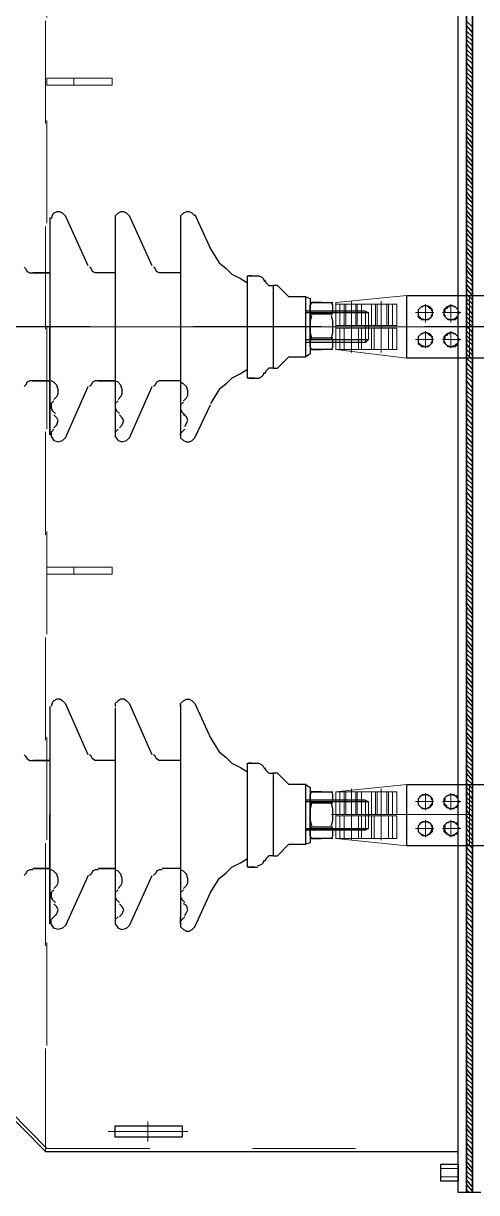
# Model space of a CAD drawing. Header units: metres. Extents: x 531759 to 532310, y 2674774 to 2675087.
# Drawn here: x 532123.148 to 532123.588, y 2674974.931 to 2674976.069 of the extents above; entities that cross this region are included whole.
import ezdxf

# ---------------------------------------------------------------- set-up
doc = ezdxf.new("R2010")
doc.units = ezdxf.units.M
doc.header["$MEASUREMENT"] = 0
doc.linetypes.add('CENTER', pattern=[2, 1.25, -0.25, 0.25, -0.25])
doc.linetypes.add('PDF_IMPORT', pattern=[1, 0.8, -0.2])
doc.layers.add('IDT', color=7, linetype='Continuous')

# ---------------------------------------------------------------- blocks, each defined once
blk = doc.blocks.new('IDT')
at = {"layer": 'IDT', "color": 0, "lineweight": 25}
for p, q in [((14.5149, 12.8277), (14.5232, 12.8277)), ((14.5232, 12.8277), (14.5288, 12.8277)), ((14.5232, 11.1416), (14.5232, 12.8277)), ((14.5232, 12.8277), (14.5232, 11.1416)), ((14.5232, 12.8263), (14.5288, 12.8194)), ((14.5232, 12.8222), (14.5288, 12.8153)), ((14.526, 12.8277), (14.5288, 12.8249)), ((14.5288, 12.8277), (14.5371, 12.8277)), ((14.5288, 11.1416), (14.5288, 12.8277)), ((14.5288, 12.8277), (14.5288, 11.1416)), ((14.5371, 12.8277), (14.5371, 11.1416)), ((14.5232, 12.8166), (14.5288, 12.8111)), ((14.5232, 12.8125), (14.5288, 12.807)), ((14.5371, 12.8166), (14.5537, 12.8166)), ((14.5371, 12.8), (14.5371, 12.8166)), ((14.5537, 12.8166), (14.5537, 12.8)), ((14.5232, 12.8083), (14.5288, 12.8014)), ((14.5232, 12.8042), (14.5288, 12.7973)), ((14.5232, 12.7987), (14.5288, 12.7931)), ((14.5537, 12.8), (14.5371, 12.8)), ((14.5232, 12.7945), (14.5288, 12.789)), ((14.5232, 12.7904), (14.5288, 12.7834)), ((14.9382, 12.7876), (14.5371, 12.7876)), ((15.1138, 12.6105), (14.9382, 12.7876)), ((14.5232, 12.7862), (14.5288, 12.7793)), ((14.5232, 12.7807), (14.5288, 12.7751)), ((14.5232, 12.7765), (14.5288, 12.771)), ((14.5232, 12.7724), (14.5288, 12.7655)), ((14.5232, 12.7682), (14.5288, 12.7613)), ((14.8054, 12.7738), (14.8704, 12.7738)), ((14.8054, 12.7627), (14.8054, 12.7738)), ((14.8704, 12.7738), (14.8704, 12.7627)), ((14.5232, 12.7627), (14.5288, 12.7572)), ((14.5232, 12.7585), (14.5288, 12.753)), ((14.5232, 12.7544), (14.5288, 12.7475)), ((14.8704, 12.7627), (14.8054, 12.7627)), ((14.5232, 12.7502), (14.5288, 12.7433)), ((14.5232, 12.7447), (14.5288, 12.7392)), ((14.5232, 12.7406), (14.5288, 12.735)), ((14.5232, 12.7364), (14.5288, 12.7295)), ((14.5232, 12.7323), (14.5288, 12.7253)), ((14.5232, 12.7267), (14.5288, 12.7212)), ((14.5232, 12.7226), (14.5288, 12.717)), ((14.5232, 12.7184), (14.5288, 12.7115)), ((14.5232, 12.7143), (14.5288, 12.7074)), ((14.5232, 12.7087), (14.5288, 12.7032)), ((14.5232, 12.7046), (14.5288, 12.6991)), ((14.5232, 12.7004), (14.5288, 12.6949)), ((14.5232, 12.6963), (14.5288, 12.6894)), ((14.5232, 12.6908), (14.5288, 12.6852)), ((14.5232, 12.6866), (14.5288, 12.6811)), ((14.5232, 12.6825), (14.5288, 12.6769)), ((14.5232, 12.6783), (14.5288, 12.6714)), ((14.5232, 12.6728), (14.5288, 12.6673)), ((14.5232, 12.6686), (14.5288, 12.6631)), ((14.5232, 12.6645), (14.5288, 12.659)), ((14.5232, 12.6603), (14.5288, 12.6534)), ((14.5232, 12.6548), (14.5288, 12.6493)), ((14.5232, 12.6507), (14.5288, 12.6451)), ((14.5232, 12.6465), (14.5288, 12.641)), ((14.5232, 12.6424), (14.5288, 12.6354)), ((14.5232, 12.6368), (14.5288, 12.6313)), ((14.5232, 12.6327), (14.5288, 12.6271)), ((14.5232, 12.6285), (14.5288, 12.623)), ((14.5232, 12.6244), (14.5288, 12.6175)), ((14.5232, 12.6188), (14.5288, 12.6133)), ((14.5232, 12.6147), (14.5288, 12.6092)), ((14.5232, 12.6105), (14.5288, 12.605)), ((14.5232, 12.6064), (14.5288, 12.5995)), ((14.5232, 12.6009), (14.5288, 12.5953)), ((14.5232, 12.5967), (14.5288, 12.5912)), ((14.5232, 12.5926), (14.5288, 12.587)), ((14.5232, 12.5884), (14.5288, 12.5815)), ((14.5232, 12.5829), (14.5288, 12.5773)), ((14.5232, 12.5787), (14.5288, 12.5732)), ((14.5232, 12.5746), (14.5288, 12.5691)), ((14.7957, 12.5718), (14.7929, 12.5691)), ((14.7985, 12.5732), (14.7957, 12.5718)), ((14.8012, 12.5732), (14.7985, 12.5732)), ((14.804, 12.5718), (14.8012, 12.5732)), ((14.8068, 12.5691), (14.804, 12.5718)), ((14.8635, 12.5718), (14.8593, 12.5704)), ((14.8676, 12.5704), (14.8635, 12.5718)), ((14.9216, 12.5704), (14.9257, 12.5718)), ((14.9257, 12.5718), (14.9299, 12.5704)), ((14.5232, 12.5704), (14.5288, 12.5635)), ((14.5232, 12.5649), (14.5288, 12.5594)), ((14.5232, 12.5608), (14.5288, 12.5552)), ((14.7929, 12.5691), (14.7777, 12.5359)), ((14.8026, 12.5594), (14.8068, 12.5635)), ((14.8068, 12.5663), (14.8068, 12.5691)), ((14.8068, 12.4598), (14.8068, 12.5663)), ((14.8068, 12.5663), (14.8068, 12.5594)), ((14.8068, 12.5635), (14.8068, 12.5649)), ((14.8566, 12.5677), (14.8344, 12.5193)), ((14.8593, 12.5704), (14.8566, 12.5677)), ((14.8704, 12.5663), (14.8676, 12.5704)), ((14.8676, 12.5594), (14.8704, 12.5621)), ((14.8704, 12.5621), (14.8704, 12.5663)), ((14.8704, 12.4598), (14.8704, 12.5649)), ((14.8967, 12.5193), (14.9188, 12.5677)), ((14.9188, 12.5677), (14.9216, 12.5704)), ((14.9299, 12.5704), (14.9326, 12.5663)), ((14.9326, 12.5621), (14.9299, 12.5594)), ((14.9326, 12.5663), (14.9326, 12.5621)), ((14.934, 12.4598), (14.934, 12.5663)), ((14.934, 12.5663), (14.934, 12.4598)), ((14.5232, 12.5566), (14.5288, 12.5511)), ((14.5232, 12.5525), (14.5288, 12.5455)), ((14.8012, 12.5552), (14.7999, 12.5525)), ((14.7999, 12.5525), (14.8012, 12.5483)), ((14.8026, 12.558), (14.8012, 12.5552)), ((14.8012, 12.5483), (14.804, 12.5469)), ((14.8635, 12.5566), (14.8621, 12.5525)), ((14.8621, 12.5525), (14.8635, 12.5497)), ((14.8662, 12.5594), (14.8635, 12.5566)), ((14.8635, 12.5497), (14.8662, 12.5469)), ((14.8662, 12.558), (14.8662, 12.558)), ((14.9271, 12.5566), (14.9257, 12.5525)), ((14.9257, 12.5525), (14.9271, 12.5497)), ((14.9299, 12.5594), (14.9271, 12.5566)), ((14.9271, 12.5497), (14.9299, 12.5469)), ((14.5232, 12.5469), (14.5288, 12.5414)), ((14.5232, 12.5428), (14.5288, 12.5372)), ((14.5232, 12.5386), (14.5288, 12.5331)), ((14.8054, 12.5428), (14.8026, 12.5455)), ((14.8068, 12.54), (14.8054, 12.5428)), ((14.8068, 12.5359), (14.8068, 12.54)), ((14.869, 12.5428), (14.8662, 12.5455)), ((14.8704, 12.54), (14.869, 12.5428)), ((14.8704, 12.5359), (14.8704, 12.54)), ((14.9285, 12.5455), (14.9313, 12.5428)), ((14.9313, 12.5428), (14.9285, 12.5455)), ((14.9313, 12.5428), (14.9326, 12.54)), ((14.9326, 12.54), (14.9313, 12.5428)), ((14.9326, 12.54), (14.9326, 12.5359)), ((14.9326, 12.5359), (14.9326, 12.54)), ((14.5232, 12.5345), (14.5288, 12.5276)), ((14.5232, 12.5289), (14.5288, 12.5234)), ((14.7777, 12.5359), (14.7694, 12.522)), ((14.8012, 12.5289), (14.7999, 12.5262)), ((14.7999, 12.5262), (14.7999, 12.522)), ((14.804, 12.5317), (14.8012, 12.5289)), ((14.804, 12.5331), (14.8068, 12.5359)), ((14.8649, 12.5289), (14.8635, 12.5262)), ((14.8635, 12.5262), (14.8635, 12.522)), ((14.8676, 12.5317), (14.8649, 12.5289)), ((14.8676, 12.5331), (14.8704, 12.5359)), ((14.9271, 12.5289), (14.9257, 12.5262)), ((14.9257, 12.5262), (14.9257, 12.522)), ((14.9299, 12.5317), (14.9271, 12.5289)), ((14.9326, 12.5359), (14.9299, 12.5331)), ((14.9299, 12.5331), (14.9326, 12.5359)), ((14.5232, 12.5248), (14.5288, 12.5193)), ((14.5232, 12.5206), (14.5288, 12.5151)), ((14.5232, 12.5165), (14.5288, 12.5096)), ((14.7625, 12.5165), (14.757, 12.511)), ((14.7694, 12.522), (14.7625, 12.5165)), ((14.7999, 12.522), (14.8012, 12.5179)), ((14.8012, 12.5179), (14.804, 12.5151)), ((14.804, 12.5151), (14.8068, 12.5137)), ((14.8275, 12.5137), (14.8303, 12.5151)), ((14.8303, 12.5151), (14.8317, 12.5179)), ((14.8317, 12.5179), (14.833, 12.5193)), ((14.8635, 12.522), (14.8649, 12.5179)), ((14.8649, 12.5179), (14.8676, 12.5151)), ((14.8676, 12.5151), (14.8704, 12.5137)), ((14.8898, 12.5137), (14.8925, 12.5151)), ((14.8925, 12.5151), (14.8939, 12.5179)), ((14.8939, 12.5179), (14.8953, 12.5193)), ((14.9257, 12.522), (14.9271, 12.5179)), ((14.9271, 12.5179), (14.9299, 12.5151)), ((14.9299, 12.5151), (14.9326, 12.5137)), ((14.9534, 12.5137), (14.9561, 12.5151)), ((14.9561, 12.5151), (14.9575, 12.5179)), ((14.9575, 12.5179), (14.9589, 12.5193)), ((14.5232, 12.511), (14.5288, 12.5054)), ((14.5232, 12.5068), (14.5288, 12.5013)), ((14.7238, 12.5027), (14.7252, 12.5054)), ((14.7265, 12.5068), (14.7252, 12.504)), ((14.7279, 12.5082), (14.7265, 12.5068)), ((14.7307, 12.5096), (14.7279, 12.5082)), ((14.7321, 12.5096), (14.7307, 12.5096)), ((14.7335, 12.511), (14.7321, 12.511)), ((14.7404, 12.511), (14.7335, 12.511)), ((14.7348, 12.511), (14.7418, 12.511)), ((14.7418, 12.511), (14.7418, 12.41)), ((14.7487, 12.5068), (14.7418, 12.5027)), ((14.757, 12.511), (14.7487, 12.5068)), ((14.8068, 12.5123), (14.8247, 12.5123)), ((14.8247, 12.5137), (14.8275, 12.5137)), ((14.887, 12.5123), (14.8704, 12.5123)), ((14.8704, 12.5123), (14.887, 12.5123)), ((14.887, 12.5137), (14.8898, 12.5137)), ((14.9506, 12.5123), (14.934, 12.5123)), ((14.934, 12.5123), (14.9506, 12.5123)), ((14.9506, 12.5137), (14.9534, 12.5137)), ((14.5232, 12.5027), (14.5288, 12.4971)), ((14.5232, 12.4985), (14.5288, 12.4916)), ((14.5232, 12.493), (14.5288, 12.4874)), ((14.7127, 12.4999), (14.7016, 12.4888)), ((14.7169, 12.4999), (14.7127, 12.4999)), ((14.7169, 12.4197), (14.7169, 12.4999)), ((14.7169, 12.4999), (14.7182, 12.4999)), ((14.7169, 12.4598), (14.7169, 12.4999)), ((14.7182, 12.4999), (14.721, 12.4999)), ((14.721, 12.4999), (14.7238, 12.5027)), ((14.4319, 12.4902), (14.5868, 12.4902)), ((14.5232, 12.4888), (14.5288, 12.4833)), ((14.5232, 12.4847), (14.5288, 12.4791)), ((14.5232, 12.4805), (14.5288, 12.4736)), ((14.544, 12.4805), (14.5398, 12.4791)), ((14.5481, 12.4791), (14.544, 12.4805)), ((14.5689, 12.4805), (14.5647, 12.4791)), ((14.573, 12.4791), (14.5689, 12.4805)), ((14.5868, 12.4902), (14.5868, 12.4307)), ((14.6588, 12.4833), (14.6795, 12.4833)), ((14.6602, 12.4833), (14.6588, 12.4805)), ((14.6588, 12.4805), (14.6588, 12.475)), ((14.6795, 12.4833), (14.6698, 12.4833)), ((14.6809, 12.4805), (14.6795, 12.4833)), ((14.6795, 12.4833), (14.6809, 12.4805)), ((14.6795, 12.4833), (14.6795, 12.4833)), ((14.6809, 12.4874), (14.6851, 12.4888)), ((14.6809, 12.4598), (14.6809, 12.4874)), ((14.6809, 12.475), (14.6809, 12.4805)), ((14.6809, 12.4805), (14.6809, 12.475)), ((14.7016, 12.4888), (14.6851, 12.4888)), ((14.6851, 12.4888), (14.6851, 12.4598)), ((14.5232, 12.475), (14.5288, 12.4695)), ((14.5232, 12.4708), (14.5288, 12.4653)), ((14.5398, 12.4791), (14.5371, 12.4764)), ((14.5371, 12.4764), (14.5371, 12.4708)), ((14.5371, 12.4708), (14.5398, 12.4681)), ((14.5509, 12.4764), (14.5481, 12.4791)), ((14.5481, 12.4681), (14.5509, 12.4708)), ((14.5509, 12.4708), (14.5509, 12.4764)), ((14.5647, 12.4791), (14.562, 12.4764)), ((14.562, 12.4764), (14.562, 12.4708)), ((14.562, 12.4708), (14.5647, 12.4681)), ((14.5758, 12.4764), (14.573, 12.4791)), ((14.573, 12.4681), (14.5758, 12.4708)), ((14.5758, 12.4708), (14.5758, 12.4764)), ((14.6851, 12.4736), (14.6242, 12.4736)), ((14.627, 12.475), (14.6851, 12.475)), ((14.6588, 12.475), (14.6602, 12.4722)), ((14.6588, 12.4722), (14.6698, 12.4722)), ((14.6602, 12.4708), (14.6588, 12.4653)), ((14.6698, 12.4722), (14.6795, 12.4722)), ((14.6795, 12.4722), (14.6809, 12.475)), ((14.6809, 12.475), (14.6795, 12.4722)), ((14.6809, 12.4653), (14.6795, 12.4708)), ((14.6795, 12.4708), (14.6809, 12.4653)), ((14.6809, 12.4736), (14.6809, 12.4778)), ((14.6809, 12.4778), (14.6809, 12.4432)), ((14.5232, 12.4667), (14.5288, 12.4612)), ((14.5232, 12.4625), (14.5288, 12.4556)), ((14.5398, 12.4681), (14.544, 12.4667)), ((14.544, 12.4667), (14.5481, 12.4681)), ((14.5647, 12.4681), (14.5689, 12.4667)), ((14.5689, 12.4667), (14.573, 12.4681)), ((14.6588, 12.4653), (14.6588, 12.4542)), ((14.6809, 12.4542), (14.6809, 12.4653)), ((14.6809, 12.4653), (14.6809, 12.4542)), ((14.6809, 12.4335), (14.6809, 12.4598)), ((14.6851, 12.4598), (14.6851, 12.4307)), ((14.7169, 12.4197), (14.7169, 12.4598)), ((14.8068, 12.3533), (14.8068, 12.4598)), ((14.8704, 12.356), (14.8704, 12.4598)), ((14.934, 12.3547), (14.934, 12.4598)), ((14.5232, 12.457), (14.5288, 12.4515)), ((14.5232, 12.4529), (14.5288, 12.4473)), ((14.5232, 12.4487), (14.5288, 12.4432)), ((14.5398, 12.4529), (14.5371, 12.4501)), ((14.5371, 12.4501), (14.5371, 12.4446)), ((14.544, 12.4542), (14.5398, 12.4529)), ((14.5481, 12.4529), (14.544, 12.4542)), ((14.5509, 12.4501), (14.5481, 12.4529)), ((14.5509, 12.4446), (14.5509, 12.4501)), ((14.5647, 12.4529), (14.562, 12.4501)), ((14.562, 12.4501), (14.562, 12.4446)), ((14.5689, 12.4542), (14.5647, 12.4529)), ((14.573, 12.4529), (14.5689, 12.4542)), ((14.5758, 12.4501), (14.573, 12.4529)), ((14.5758, 12.4446), (14.5758, 12.4501)), ((14.6851, 12.4473), (14.6242, 12.4473)), ((14.627, 12.4459), (14.6851, 12.4459)), ((14.6588, 12.4542), (14.6602, 12.4487)), ((14.6588, 12.4487), (14.6698, 12.4487)), ((14.6602, 12.4487), (14.6588, 12.4459)), ((14.6588, 12.4459), (14.6588, 12.4404)), ((14.6698, 12.4487), (14.6795, 12.4487)), ((14.6795, 12.4487), (14.6809, 12.4542)), ((14.6809, 12.4542), (14.6795, 12.4487)), ((14.6795, 12.4487), (14.6809, 12.4459)), ((14.6809, 12.4459), (14.6795, 12.4487)), ((14.6809, 12.439), (14.6809, 12.4473)), ((14.6809, 12.4459), (14.6809, 12.4404)), ((14.6809, 12.4404), (14.6809, 12.4459)), ((14.5232, 12.4446), (14.5288, 12.4377)), ((14.5232, 12.439), (14.5288, 12.4335)), ((14.5232, 12.4349), (14.5288, 12.4294)), ((14.5371, 12.4446), (14.5398, 12.4418)), ((14.5398, 12.4418), (14.544, 12.4404)), ((14.544, 12.4404), (14.5481, 12.4418)), ((14.5481, 12.4418), (14.5509, 12.4446)), ((14.562, 12.4446), (14.5647, 12.4418)), ((14.5647, 12.4418), (14.5689, 12.4404)), ((14.5689, 12.4404), (14.573, 12.4418)), ((14.573, 12.4418), (14.5758, 12.4446)), ((14.6588, 12.4404), (14.6602, 12.4377)), ((14.6795, 12.4377), (14.6588, 12.4377)), ((14.6698, 12.4377), (14.6795, 12.4377)), ((14.6809, 12.4404), (14.6795, 12.4377)), ((14.6795, 12.4377), (14.6809, 12.4404)), ((14.5868, 12.4307), (14.4319, 12.4307)), ((14.5232, 12.4307), (14.5288, 12.4252)), ((14.5232, 12.4266), (14.5288, 12.4197)), ((14.6851, 12.4307), (14.6809, 12.4335)), ((14.6851, 12.4307), (14.7016, 12.4307)), ((14.7016, 12.4307), (14.7127, 12.4197)), ((14.5232, 12.4224), (14.5288, 12.4155)), ((14.5232, 12.4169), (14.5288, 12.4114)), ((14.5232, 12.4128), (14.5288, 12.4072)), ((14.7127, 12.4197), (14.7169, 12.4197)), ((14.7182, 12.4197), (14.7169, 12.4197)), ((14.721, 12.4197), (14.7182, 12.4197)), ((14.7224, 12.4183), (14.721, 12.4197)), ((14.7238, 12.4169), (14.7224, 12.4183)), ((14.7252, 12.4141), (14.7238, 12.4169)), ((14.7265, 12.4128), (14.7252, 12.4155)), ((14.7279, 12.4114), (14.7265, 12.4128)), ((14.7487, 12.4141), (14.7418, 12.4183)), ((14.757, 12.41), (14.7487, 12.4141)), ((14.5232, 12.4086), (14.5288, 12.4017)), ((14.5232, 12.4045), (14.5288, 12.3975)), ((14.7307, 12.41), (14.7279, 12.4114)), ((14.7321, 12.41), (14.7307, 12.41)), ((14.7335, 12.41), (14.7321, 12.41)), ((14.7404, 12.41), (14.7335, 12.41)), ((14.7418, 12.41), (14.7348, 12.41)), ((14.7376, 12.41), (14.7404, 12.41)), ((14.7625, 12.4045), (14.757, 12.41)), ((14.7694, 12.3989), (14.7625, 12.4045)), ((14.8068, 12.4072), (14.8247, 12.4072)), ((14.8247, 12.4072), (14.8275, 12.4072)), ((14.8275, 12.4072), (14.8303, 12.4058)), ((14.8303, 12.4058), (14.8317, 12.4031)), ((14.8317, 12.4031), (14.833, 12.4017)), ((14.8344, 12.4017), (14.8566, 12.3519)), ((14.8704, 12.4072), (14.887, 12.4072)), ((14.887, 12.4072), (14.8898, 12.4072)), ((14.8898, 12.4072), (14.8925, 12.4058)), ((14.8925, 12.4058), (14.8939, 12.4031)), ((14.8939, 12.4031), (14.8953, 12.4017)), ((14.8967, 12.4017), (14.9188, 12.3519)), ((14.9506, 12.4072), (14.934, 12.4072)), ((14.934, 12.4072), (14.9506, 12.4072)), ((14.9534, 12.4072), (14.9506, 12.4072)), ((14.9561, 12.4058), (14.9534, 12.4072)), ((14.9575, 12.4031), (14.9561, 12.4058)), ((14.9589, 12.4017), (14.9575, 12.4031)), ((14.5232, 12.3989), (14.5288, 12.3934)), ((14.5232, 12.3948), (14.5288, 12.3892)), ((14.5232, 12.3906), (14.5288, 12.3837)), ((14.7777, 12.3851), (14.7694, 12.3989)), ((14.5232, 12.3865), (14.5288, 12.3796)), ((14.5232, 12.3809), (14.5288, 12.3754)), ((14.7929, 12.3519), (14.7777, 12.3851)), ((14.5232, 12.3768), (14.5288, 12.3713)), ((14.5232, 12.3726), (14.5288, 12.3657)), ((14.5232, 12.3685), (14.5288, 12.3616)), ((14.5232, 12.363), (14.5288, 12.3574)), ((14.5232, 12.3588), (14.5288, 12.3533)), ((14.5232, 12.3547), (14.5288, 12.3477)), ((14.5232, 12.3505), (14.5288, 12.3436)), ((14.5232, 12.345), (14.5288, 12.3394)), ((14.7957, 12.3491), (14.7929, 12.3519)), ((14.7985, 12.3477), (14.7957, 12.3491)), ((14.8012, 12.3477), (14.7985, 12.3477)), ((14.804, 12.3491), (14.8012, 12.3477)), ((14.8068, 12.3519), (14.804, 12.3491)), ((14.8068, 12.3547), (14.8068, 12.3519)), ((14.8566, 12.3519), (14.8593, 12.3491)), ((14.8593, 12.3491), (14.8621, 12.3477)), ((14.8621, 12.3477), (14.8649, 12.3477)), ((14.8649, 12.3477), (14.8676, 12.3491)), ((14.8676, 12.3491), (14.8704, 12.3519)), ((14.8704, 12.3519), (14.8704, 12.3547)), ((14.9188, 12.3519), (14.9216, 12.3491)), ((14.9216, 12.3491), (14.9243, 12.3477)), ((14.9243, 12.3477), (14.9271, 12.3477)), ((14.9271, 12.3477), (14.9299, 12.3491)), ((14.9299, 12.3491), (14.9313, 12.3505)), ((14.9313, 12.3505), (14.9326, 12.3547)), ((14.5232, 12.3408), (14.5288, 12.3353)), ((14.5232, 12.3367), (14.5288, 12.3298)), ((14.5232, 12.3325), (14.5288, 12.3256)), ((14.5232, 12.327), (14.5288, 12.3215)), ((14.5232, 12.3228), (14.5288, 12.3173)), ((14.5232, 12.3187), (14.5288, 12.3118)), ((14.5232, 12.3146), (14.5288, 12.3076)), ((14.5232, 12.309), (14.5288, 12.3035)), ((14.5232, 12.3049), (14.5288, 12.2993)), ((14.5232, 12.3007), (14.5288, 12.2938)), ((14.5232, 12.2966), (14.5288, 12.2897)), ((14.5232, 12.291), (14.5288, 12.2855)), ((14.5232, 12.2869), (14.5288, 12.2814)), ((14.5232, 12.2827), (14.5288, 12.2758)), ((14.5232, 12.2786), (14.5288, 12.2717)), ((14.5232, 12.2731), (14.5288, 12.2675)), ((14.5232, 12.2689), (14.5288, 12.2634)), ((14.5232, 12.2648), (14.5288, 12.2578)), ((14.5232, 12.2606), (14.5288, 12.2537)), ((14.5232, 12.2551), (14.5288, 12.2495)), ((14.5232, 12.2509), (14.5288, 12.2454)), ((14.5232, 12.2468), (14.5288, 12.2412)), ((14.5232, 12.2426), (14.5288, 12.2357)), ((14.5232, 12.2371), (14.5288, 12.2316)), ((14.5232, 12.2329), (14.5288, 12.2274)), ((14.5232, 12.2288), (14.5288, 12.2233)), ((14.5232, 12.2246), (14.5288, 12.2177)), ((14.5232, 12.2191), (14.5288, 12.2136)), ((14.5232, 12.215), (14.5288, 12.2094)), ((14.5232, 12.2108), (14.5288, 12.2053)), ((14.5232, 12.2067), (14.5288, 12.1997)), ((14.5232, 12.2011), (14.5288, 12.1956)), ((14.5232, 12.197), (14.5288, 12.1915)), ((14.5232, 12.1928), (14.5288, 12.1873)), ((14.5232, 12.1887), (14.5288, 12.1818)), ((14.5232, 12.1832), (14.5288, 12.1776)), ((14.5232, 12.179), (14.5288, 12.1735)), ((14.5232, 12.1749), (14.5288, 12.1693)), ((14.5232, 12.1707), (14.5288, 12.1638)), ((14.5232, 12.1652), (14.5288, 12.1596)), ((14.5232, 12.161), (14.5288, 12.1555)), ((14.5232, 12.1569), (14.5288, 12.1513)), ((14.5232, 12.1527), (14.5288, 12.1458)), ((14.5232, 12.1472), (14.5288, 12.1417)), ((14.5232, 12.143), (14.5288, 12.1375)), ((14.5232, 12.1389), (14.5288, 12.1334)), ((14.5232, 12.1347), (14.5288, 12.1278)), ((14.5232, 12.1292), (14.5288, 12.1237)), ((14.5232, 12.1251), (14.5288, 12.1195)), ((14.5232, 12.1209), (14.5288, 12.1154)), ((14.5232, 12.1168), (14.5288, 12.1098)), ((14.5232, 12.1112), (14.5288, 12.1057)), ((14.5232, 12.1071), (14.5288, 12.1015)), ((14.5232, 12.1029), (14.5288, 12.0974)), ((14.5232, 12.0988), (14.5288, 12.0919)), ((14.5232, 12.0932), (14.5288, 12.0877)), ((14.7929, 12.0932), (14.7777, 12.0614)), ((14.7957, 12.096), (14.7929, 12.0932)), ((14.7985, 12.0974), (14.7957, 12.096)), ((14.8012, 12.0974), (14.7985, 12.0974)), ((14.804, 12.096), (14.8012, 12.0974)), ((14.8068, 12.0932), (14.804, 12.096)), ((14.8068, 12.0905), (14.8068, 12.0932)), ((14.8566, 12.0932), (14.8344, 12.0435)), ((14.8593, 12.096), (14.8566, 12.0932)), ((14.8635, 12.0974), (14.8593, 12.096)), ((14.8676, 12.096), (14.8635, 12.0974)), ((14.8704, 12.0919), (14.8676, 12.096)), ((14.9188, 12.0932), (14.8967, 12.0435)), ((14.9216, 12.096), (14.9188, 12.0932)), ((14.9257, 12.0974), (14.9216, 12.096)), ((14.9299, 12.096), (14.9257, 12.0974)), ((14.9326, 12.0919), (14.9299, 12.096)), ((14.5232, 12.0891), (14.5288, 12.0836)), ((14.5232, 12.0849), (14.5288, 12.0794)), ((14.8026, 12.0822), (14.8012, 12.0794)), ((14.8068, 12.0891), (14.8026, 12.0849)), ((14.8068, 12.0849), (14.8068, 12.0905)), ((14.8068, 11.9854), (14.8068, 12.0905)), ((14.8068, 12.0905), (14.8068, 12.0891)), ((14.8662, 12.0836), (14.8635, 12.0808)), ((14.8662, 12.0836), (14.8662, 12.0836)), ((14.8676, 12.0849), (14.8704, 12.0877)), ((14.8704, 12.0877), (14.8704, 12.0919)), ((14.8704, 11.9854), (14.8704, 12.0905)), ((14.9299, 12.0836), (14.9271, 12.0808)), ((14.9299, 12.0849), (14.9326, 12.0877)), ((14.9326, 12.0877), (14.9326, 12.0919)), ((14.934, 11.9854), (14.934, 12.0905)), ((14.934, 12.0905), (14.934, 11.9854)), ((14.5232, 12.0808), (14.5288, 12.0739)), ((14.5232, 12.0753), (14.5288, 12.0697)), ((14.5232, 12.0711), (14.5288, 12.0656)), ((14.8012, 12.0794), (14.7999, 12.0766)), ((14.7999, 12.0766), (14.8012, 12.0725)), ((14.8012, 12.0725), (14.804, 12.0711)), ((14.8054, 12.0683), (14.8026, 12.0711)), ((14.8635, 12.0808), (14.8621, 12.0766)), ((14.8621, 12.0766), (14.8635, 12.0739)), ((14.8635, 12.0739), (14.8662, 12.0711)), ((14.9271, 12.0808), (14.9257, 12.0766)), ((14.9257, 12.0766), (14.9271, 12.0739)), ((14.9271, 12.0739), (14.9299, 12.0711)), ((14.5232, 12.067), (14.5288, 12.0614)), ((14.5232, 12.0628), (14.5288, 12.0559)), ((14.7694, 12.0462), (14.7777, 12.0601)), ((14.804, 12.0587), (14.8068, 12.0614)), ((14.8068, 12.0656), (14.8054, 12.0683)), ((14.8068, 12.0614), (14.8068, 12.0656)), ((14.869, 12.067), (14.8662, 12.0697)), ((14.8676, 12.0573), (14.8704, 12.0601)), ((14.8704, 12.0642), (14.869, 12.067)), ((14.8704, 12.0601), (14.8704, 12.0642)), ((14.9285, 12.0697), (14.9313, 12.067)), ((14.9313, 12.067), (14.9285, 12.0697)), ((14.9326, 12.0601), (14.9299, 12.0573)), ((14.9299, 12.0573), (14.9326, 12.0601)), ((14.9313, 12.067), (14.9326, 12.0642)), ((14.9326, 12.0642), (14.9313, 12.067)), ((14.9326, 12.0642), (14.9326, 12.0601)), ((14.9326, 12.0601), (14.9326, 12.0642)), ((14.5232, 12.0573), (14.5288, 12.0518)), ((14.5232, 12.0531), (14.5288, 12.0476)), ((14.5232, 12.049), (14.5288, 12.0435)), ((14.8012, 12.0545), (14.7999, 12.0518)), ((14.7999, 12.0518), (14.7999, 12.0476)), ((14.804, 12.0573), (14.8012, 12.0545)), ((14.8649, 12.0531), (14.8635, 12.0504)), ((14.8635, 12.0504), (14.8635, 12.0462)), ((14.8676, 12.0559), (14.8649, 12.0531)), ((14.9271, 12.0531), (14.9257, 12.0504)), ((14.9257, 12.0504), (14.9257, 12.0462)), ((14.9299, 12.0559), (14.9271, 12.0531)), ((14.5232, 12.0448), (14.5288, 12.0379)), ((14.5232, 12.0393), (14.5288, 12.0338)), ((14.757, 12.0352), (14.7625, 12.0407)), ((14.7625, 12.0407), (14.7694, 12.0462)), ((14.7999, 12.0476), (14.8012, 12.0435)), ((14.8012, 12.0435), (14.804, 12.0407)), ((14.804, 12.0407), (14.8068, 12.0393)), ((14.8068, 12.0379), (14.8247, 12.0379)), ((14.8247, 12.0379), (14.8275, 12.0379)), ((14.8275, 12.0379), (14.8303, 12.0393)), ((14.8303, 12.0393), (14.8317, 12.0421)), ((14.8317, 12.0421), (14.833, 12.0435)), ((14.8635, 12.0462), (14.8649, 12.0421)), ((14.8649, 12.0421), (14.8676, 12.0393)), ((14.8676, 12.0393), (14.8704, 12.0379)), ((14.8704, 12.0379), (14.887, 12.0379)), ((14.887, 12.0379), (14.8704, 12.0379)), ((14.887, 12.0379), (14.8898, 12.0379)), ((14.8898, 12.0379), (14.8925, 12.0393)), ((14.8925, 12.0393), (14.8939, 12.0421)), ((14.8939, 12.0421), (14.8953, 12.0435)), ((14.9257, 12.0462), (14.9271, 12.0421)), ((14.9271, 12.0421), (14.9299, 12.0393)), ((14.9299, 12.0393), (14.9326, 12.0379)), ((14.9506, 12.0379), (14.934, 12.0379)), ((14.934, 12.0379), (14.9506, 12.0379)), ((14.9506, 12.0379), (14.9534, 12.0379)), ((14.9534, 12.0379), (14.9561, 12.0393)), ((14.9561, 12.0393), (14.9575, 12.0421)), ((14.9575, 12.0421), (14.9589, 12.0435)), ((14.5232, 12.0352), (14.5288, 12.0296)), ((14.5232, 12.031), (14.5288, 12.0255)), ((14.5232, 12.0269), (14.5288, 12.0199)), ((14.7127, 12.0255), (14.7016, 12.0144)), ((14.7169, 12.0255), (14.7127, 12.0255)), ((14.7169, 11.9452), (14.7169, 12.0255)), ((14.7169, 12.0255), (14.7182, 12.0255)), ((14.7169, 11.9854), (14.7169, 12.0255)), ((14.7182, 12.0255), (14.721, 12.0255)), ((14.721, 12.0255), (14.7238, 12.0282)), ((14.7238, 12.0282), (14.7252, 12.031)), ((14.7265, 12.0324), (14.7252, 12.0296)), ((14.7279, 12.0338), (14.7265, 12.0324)), ((14.7307, 12.0352), (14.7279, 12.0338)), ((14.7321, 12.0352), (14.7307, 12.0352)), ((14.7335, 12.0352), (14.7321, 12.0352)), ((14.7404, 12.0352), (14.7335, 12.0352)), ((14.7348, 12.0352), (14.7418, 12.0352)), ((14.7418, 12.0352), (14.7418, 11.9356)), ((14.7418, 12.0269), (14.7487, 12.031)), ((14.7487, 12.031), (14.757, 12.0352)), ((14.4319, 12.0158), (14.5868, 12.0158)), ((14.5232, 12.0213), (14.5288, 12.0158)), ((14.5232, 12.0172), (14.5288, 12.0116)), ((14.5868, 12.0158), (14.5868, 11.9549)), ((14.6809, 12.0116), (14.6851, 12.0144)), ((14.7016, 12.0144), (14.6851, 12.0144)), ((14.6851, 12.0144), (14.6851, 11.9854)), ((14.5232, 12.013), (14.5288, 12.0075)), ((14.5232, 12.0089), (14.5288, 12.002)), ((14.5232, 12.0033), (14.5288, 11.9978)), ((14.5398, 12.0033), (14.5371, 12.0006)), ((14.544, 12.0047), (14.5398, 12.0033)), ((14.5481, 12.0033), (14.544, 12.0047)), ((14.5509, 12.0006), (14.5481, 12.0033)), ((14.5647, 12.0033), (14.562, 12.0006)), ((14.5689, 12.0047), (14.5647, 12.0033)), ((14.573, 12.0033), (14.5689, 12.0047)), ((14.5758, 12.0006), (14.573, 12.0033)), ((14.6588, 12.0075), (14.6795, 12.0075)), ((14.6602, 12.0075), (14.6588, 12.0047)), ((14.6588, 12.0047), (14.6588, 11.9992)), ((14.6795, 12.0075), (14.6698, 12.0075)), ((14.6809, 12.0047), (14.6795, 12.0075)), ((14.6795, 12.0075), (14.6809, 12.0047)), ((14.6795, 12.0075), (14.6795, 12.0075)), ((14.6809, 11.9854), (14.6809, 12.0116)), ((14.6809, 11.9992), (14.6809, 12.0047)), ((14.6809, 12.0047), (14.6809, 11.9992)), ((14.5232, 11.9992), (14.5288, 11.9937)), ((14.5232, 11.995), (14.5288, 11.9895)), ((14.5232, 11.9909), (14.5288, 11.984)), ((14.5371, 12.0006), (14.5371, 11.995)), ((14.5371, 11.995), (14.5398, 11.9923)), ((14.5398, 11.9923), (14.544, 11.9909)), ((14.544, 11.9909), (14.5481, 11.9923)), ((14.5481, 11.9923), (14.5509, 11.995)), ((14.5509, 11.995), (14.5509, 12.0006)), ((14.562, 12.0006), (14.562, 11.995)), ((14.562, 11.995), (14.5647, 11.9923)), ((14.5647, 11.9923), (14.5689, 11.9909)), ((14.5689, 11.9909), (14.573, 11.9923)), ((14.573, 11.9923), (14.5758, 11.995)), ((14.5758, 11.995), (14.5758, 12.0006)), ((14.6851, 11.9978), (14.6242, 11.9978)), ((14.627, 12.0006), (14.6851, 12.0006)), ((14.6588, 11.9992), (14.6602, 11.9964)), ((14.6588, 11.9964), (14.6698, 11.9964)), ((14.6602, 11.9964), (14.6588, 11.9909)), ((14.6588, 11.9909), (14.6588, 11.9798)), ((14.6698, 11.9964), (14.6795, 11.9964)), ((14.6795, 11.9964), (14.6809, 11.9992)), ((14.6809, 11.9992), (14.6795, 11.9964)), ((14.6795, 11.9964), (14.6809, 11.9909)), ((14.6809, 11.9909), (14.6795, 11.9964)), ((14.6809, 11.9992), (14.6809, 12.002)), ((14.6809, 12.002), (14.6809, 11.9674)), ((14.6809, 11.9909), (14.6809, 11.9798)), ((14.6809, 11.9798), (14.6809, 11.9909)), ((14.5232, 11.9854), (14.5288, 11.9798)), ((14.5232, 11.9812), (14.5288, 11.9757)), ((14.6588, 11.9798), (14.6602, 11.9743)), ((14.6809, 11.9798), (14.6795, 11.9743)), ((14.6795, 11.9743), (14.6809, 11.9798)), ((14.6809, 11.9577), (14.6809, 11.9854)), ((14.6851, 11.9854), (14.6851, 11.9563)), ((14.7169, 11.9452), (14.7169, 11.9854)), ((14.8068, 11.8789), (14.8068, 11.9854)), ((14.8704, 11.8802), (14.8704, 11.9854)), ((14.934, 11.8789), (14.934, 11.9854)), ((14.5232, 11.9771), (14.5288, 11.9715)), ((14.5232, 11.9729), (14.5288, 11.966)), ((14.5398, 11.9771), (14.5371, 11.9743)), ((14.5371, 11.9743), (14.5371, 11.9688)), ((14.5371, 11.9688), (14.5398, 11.966)), ((14.544, 11.9784), (14.5398, 11.9771)), ((14.5481, 11.9771), (14.544, 11.9784)), ((14.5509, 11.9743), (14.5481, 11.9771)), ((14.5481, 11.966), (14.5509, 11.9688)), ((14.5509, 11.9688), (14.5509, 11.9743)), ((14.5647, 11.9771), (14.562, 11.9743)), ((14.562, 11.9743), (14.562, 11.9688)), ((14.562, 11.9688), (14.5647, 11.966)), ((14.5689, 11.9784), (14.5647, 11.9771)), ((14.573, 11.9771), (14.5689, 11.9784)), ((14.5758, 11.9743), (14.573, 11.9771)), ((14.573, 11.966), (14.5758, 11.9688)), ((14.5758, 11.9688), (14.5758, 11.9743)), ((14.6851, 11.9715), (14.6242, 11.9715)), ((14.627, 11.9701), (14.6851, 11.9701)), ((14.6588, 11.9729), (14.6698, 11.9729)), ((14.6602, 11.9729), (14.6588, 11.9701)), ((14.6588, 11.9701), (14.6588, 11.9646)), ((14.6698, 11.9729), (14.6795, 11.9729)), ((14.6795, 11.9729), (14.6809, 11.9701)), ((14.6809, 11.9701), (14.6795, 11.9729)), ((14.6809, 11.9646), (14.6809, 11.9715)), ((14.6809, 11.9701), (14.6809, 11.9646)), ((14.6809, 11.9646), (14.6809, 11.9701)), ((14.5232, 11.9674), (14.5288, 11.9618)), ((14.5232, 11.9632), (14.5288, 11.9577)), ((14.5232, 11.9591), (14.5288, 11.9535)), ((14.5398, 11.966), (14.544, 11.9646)), ((14.544, 11.9646), (14.5481, 11.966)), ((14.5647, 11.966), (14.5689, 11.9646)), ((14.5689, 11.9646), (14.573, 11.966)), ((14.6588, 11.9646), (14.6602, 11.9618)), ((14.6795, 11.9618), (14.6588, 11.9618)), ((14.6698, 11.9618), (14.6795, 11.9618)), ((14.6809, 11.9646), (14.6795, 11.9618)), ((14.6795, 11.9618), (14.6809, 11.9646)), ((14.6851, 11.9563), (14.6809, 11.9577)), ((14.5868, 11.9549), (14.4319, 11.9549)), ((14.5232, 11.9549), (14.5288, 11.948)), ((14.5232, 11.9508), (14.5288, 11.9439)), ((14.5232, 11.9452), (14.5288, 11.9397)), ((14.6851, 11.9563), (14.7016, 11.9563)), ((14.7016, 11.9563), (14.7127, 11.9452)), ((14.7127, 11.9452), (14.7169, 11.9452)), ((14.7182, 11.9452), (14.7169, 11.9452)), ((14.721, 11.9452), (14.7182, 11.9452)), ((14.7238, 11.9425), (14.721, 11.9452)), ((14.5232, 11.9411), (14.5288, 11.9356)), ((14.5232, 11.937), (14.5288, 11.93)), ((14.7252, 11.9397), (14.7238, 11.9425)), ((14.7265, 11.9383), (14.7252, 11.9411)), ((14.7279, 11.937), (14.7265, 11.9383)), ((14.7307, 11.9356), (14.7279, 11.937)), ((14.7321, 11.9356), (14.7307, 11.9356)), ((14.7335, 11.9356), (14.7321, 11.9356)), ((14.7404, 11.9356), (14.7335, 11.9356)), ((14.7418, 11.9356), (14.7348, 11.9356)), ((14.7376, 11.9356), (14.7404, 11.9356)), ((14.7487, 11.9383), (14.7418, 11.9425)), ((14.757, 11.9342), (14.7487, 11.9383)), ((14.7625, 11.9287), (14.757, 11.9342)), ((14.5232, 11.9328), (14.5288, 11.9259)), ((14.5232, 11.9273), (14.5288, 11.9217)), ((14.5232, 11.9231), (14.5288, 11.9176)), ((14.7694, 11.9231), (14.7625, 11.9287)), ((14.7777, 11.9093), (14.7694, 11.9231)), ((14.8068, 11.9328), (14.8247, 11.9328)), ((14.8247, 11.9328), (14.8275, 11.9328)), ((14.8275, 11.9328), (14.8303, 11.9314)), ((14.8303, 11.9314), (14.8317, 11.9287)), ((14.8317, 11.9287), (14.833, 11.9273)), ((14.8344, 11.9259), (14.8566, 11.8775)), ((14.8704, 11.9328), (14.887, 11.9328)), ((14.887, 11.9328), (14.8898, 11.9328)), ((14.8898, 11.9328), (14.8925, 11.9314)), ((14.8925, 11.9314), (14.8939, 11.9287)), ((14.8939, 11.9287), (14.8953, 11.9273)), ((14.8967, 11.9259), (14.9188, 11.8775)), ((14.9506, 11.9328), (14.934, 11.9328)), ((14.934, 11.9328), (14.9506, 11.9328)), ((14.9534, 11.9328), (14.9506, 11.9328)), ((14.9561, 11.9314), (14.9534, 11.9328)), ((14.9575, 11.9287), (14.9561, 11.9314)), ((14.9589, 11.9273), (14.9575, 11.9287)), ((14.5232, 11.919), (14.5288, 11.9121)), ((14.5232, 11.9148), (14.5288, 11.9079)), ((14.5232, 11.9093), (14.5288, 11.9038)), ((14.5232, 11.9051), (14.5288, 11.8996)), ((14.5232, 11.901), (14.5288, 11.8941)), ((14.7929, 11.8761), (14.7777, 11.9093)), ((14.5232, 11.8968), (14.5288, 11.8899)), ((14.5232, 11.8913), (14.5288, 11.8858)), ((14.5232, 11.8872), (14.5288, 11.8816)), ((14.5232, 11.883), (14.5288, 11.8761)), ((14.5232, 11.8789), (14.5288, 11.8719)), ((14.7929, 11.8775), (14.7957, 11.8747)), ((14.804, 11.8747), (14.8068, 11.8775)), ((14.8068, 11.8775), (14.8068, 11.8802)), ((14.8566, 11.8775), (14.8593, 11.8747)), ((14.8676, 11.8747), (14.8704, 11.8775)), ((14.8704, 11.8775), (14.8704, 11.8802)), ((14.9188, 11.8775), (14.9216, 11.8747)), ((14.9313, 11.8761), (14.9326, 11.8802)), ((14.5232, 11.8733), (14.5288, 11.8678)), ((14.5232, 11.8692), (14.5288, 11.8636)), ((14.7957, 11.8747), (14.7985, 11.8733)), ((14.7985, 11.8733), (14.8012, 11.8733)), ((14.8012, 11.8733), (14.804, 11.8747)), ((14.8593, 11.8747), (14.8621, 11.8733)), ((14.8621, 11.8733), (14.8649, 11.8733)), ((14.8649, 11.8733), (14.8676, 11.8747)), ((14.9216, 11.8747), (14.9243, 11.8733)), ((14.9243, 11.8733), (14.9271, 11.8733)), ((14.9271, 11.8733), (14.9299, 11.8747)), ((14.9299, 11.8747), (14.9313, 11.8761)), ((14.5232, 11.865), (14.5288, 11.8581)), ((14.5232, 11.8609), (14.5288, 11.854)), ((14.5232, 11.8553), (14.5288, 11.8498)), ((14.5232, 11.8512), (14.5288, 11.8457)), ((14.5232, 11.847), (14.5288, 11.8401)), ((14.5232, 11.8429), (14.5288, 11.836)), ((14.5232, 11.8374), (14.5288, 11.8318)), ((14.5232, 11.8332), (14.5288, 11.8277)), ((14.5232, 11.8291), (14.5288, 11.8221)), ((14.5232, 11.8249), (14.5288, 11.818)), ((14.5232, 11.8194), (14.5288, 11.8139)), ((14.5232, 11.8152), (14.5288, 11.8097)), ((14.5232, 11.8111), (14.5288, 11.8042)), ((14.5232, 11.8069), (14.5288, 11.8)), ((14.5232, 11.8014), (14.5288, 11.7959)), ((14.5232, 11.7973), (14.5288, 11.7917)), ((14.5232, 11.7931), (14.5288, 11.7876)), ((14.5232, 11.789), (14.5288, 11.782)), ((14.5232, 11.7834), (14.5288, 11.7779)), ((14.5232, 11.7793), (14.5288, 11.7737)), ((14.5232, 11.7751), (14.5288, 11.7696)), ((14.5232, 11.771), (14.5288, 11.7641)), ((14.5232, 11.7654), (14.5288, 11.7599)), ((14.5232, 11.7613), (14.5288, 11.7558)), ((14.5232, 11.7571), (14.5288, 11.7516)), ((14.5232, 11.753), (14.5288, 11.7461)), ((14.5232, 11.7475), (14.5288, 11.7419)), ((14.5232, 11.7433), (14.5288, 11.7378)), ((14.5232, 11.7392), (14.5288, 11.7336)), ((14.5232, 11.735), (14.5288, 11.7281)), ((14.5232, 11.7295), (14.5288, 11.7239)), ((14.5232, 11.7253), (14.5288, 11.7198)), ((14.5232, 11.7212), (14.5288, 11.7156)), ((14.5232, 11.717), (14.5288, 11.7101)), ((14.5232, 11.7115), (14.5288, 11.706)), ((14.5232, 11.7073), (14.5288, 11.7018)), ((14.5232, 11.7032), (14.5288, 11.6977)), ((14.5232, 11.699), (14.5288, 11.6921)), ((14.5232, 11.6935), (14.5288, 11.688))]:
    blk.add_line(p, q, dxfattribs=at)
at = {"layer": 'IDT', "color": 0, "lineweight": 13}
for p, q in [((14.5371, 12.8125), (14.5537, 12.8125)), ((14.5371, 12.8042), (14.5371, 12.8125)), ((14.5537, 12.8125), (14.5537, 12.8042)), ((14.5537, 12.8042), (14.5371, 12.8042)), ((14.8386, 12.7779), (14.8386, 12.7585)), ((14.7999, 12.7682), (14.8773, 12.7682)), ((14.544, 12.4653), (14.544, 12.4819)), ((14.5689, 12.4653), (14.5689, 12.4819)), ((14.6588, 12.4833), (14.6698, 12.4833)), ((14.5343, 12.4736), (14.5523, 12.4736)), ((14.5606, 12.4736), (14.5772, 12.4736)), ((14.5343, 12.4473), (14.5523, 12.4473)), ((14.544, 12.439), (14.544, 12.4556)), ((14.5606, 12.4473), (14.5772, 12.4473)), ((14.5689, 12.439), (14.5689, 12.4556)), ((14.6698, 12.4377), (14.6588, 12.4377)), ((14.9368, 12.226), (14.8732, 12.226)), ((14.8732, 12.226), (14.8732, 12.2191)), ((14.8732, 12.2191), (14.9368, 12.2191)), ((14.9105, 12.226), (14.9105, 12.2191)), ((14.9368, 12.2191), (14.9368, 12.226)), ((14.544, 11.9895), (14.544, 12.0061)), ((14.5689, 11.9895), (14.5689, 12.0061)), ((14.6588, 12.0075), (14.6698, 12.0075)), ((14.5343, 11.9978), (14.5523, 11.9978)), ((14.5606, 11.9978), (14.5772, 11.9978)), ((15.2065, 11.9854), (13.8455, 11.9854)), ((14.526, 11.9854), (13.9589, 11.9854)), ((14.544, 11.9632), (14.544, 11.9798)), ((14.5689, 11.9632), (14.5689, 11.9798)), ((14.5343, 11.9715), (14.5523, 11.9715)), ((14.5606, 11.9715), (14.5772, 11.9715)), ((14.6698, 11.9618), (14.6588, 11.9618)), ((14.8732, 11.7433), (14.8732, 11.7502)), ((14.9105, 11.7433), (14.9105, 11.7502)), ((14.9368, 11.7433), (14.9368, 11.7502))]:
    blk.add_line(p, q, dxfattribs=at)
at = {"layer": 'IDT', "color": 0, "linetype": 'PDF_IMPORT', "lineweight": 13, "ltscale": 0.0125}
for p, q in [((14.9382, 12.7876), (14.9382, 11.1818)), ((14.9368, 11.1845), (14.9368, 12.7848)), ((14.8732, 11.7502), (14.9368, 11.7502)), ((14.8732, 11.7433), (14.9368, 11.7433))]:
    blk.add_line(p, q, dxfattribs=at)
at = {"layer": 'IDT', "color": 0, "linetype": 'PDF_IMPORT', "lineweight": 13, "ltscale": 0.03}
for p, q in [((14.9368, 12.7848), (14.5371, 12.7848)), ((15.1124, 12.6064), (14.9368, 12.7848))]:
    blk.add_line(p, q, dxfattribs=at)
at = {"layer": 'IDT', "color": 0, "lineweight": 15}
for p, q in [((14.5868, 12.4902), (14.526, 12.4902)), ((14.526, 12.4902), (14.526, 12.4307)), ((14.5412, 12.4805), (14.5398, 12.4791)), ((14.5454, 12.4805), (14.5412, 12.4805)), ((14.5467, 12.4791), (14.5454, 12.4805)), ((14.5675, 12.4805), (14.5661, 12.4791)), ((14.5716, 12.4805), (14.5675, 12.4805)), ((14.5758, 12.4764), (14.5716, 12.4805)), ((14.656, 12.4833), (14.5868, 12.4902)), ((14.5868, 12.4307), (14.5868, 12.4902)), ((14.5979, 12.4833), (14.5965, 12.4833)), ((14.5965, 12.4833), (14.5965, 12.4819)), ((14.5965, 12.4819), (14.5965, 12.4612)), ((14.656, 12.4833), (14.5979, 12.4833)), ((14.6007, 12.4819), (14.6007, 12.4833)), ((14.6007, 12.4612), (14.6007, 12.4819)), ((14.6048, 12.4612), (14.6048, 12.4833)), ((14.6187, 12.4612), (14.6187, 12.4833)), ((14.6214, 12.4819), (14.6214, 12.4833)), ((14.6214, 12.4833), (14.6228, 12.4833)), ((14.6214, 12.4612), (14.6214, 12.4819)), ((14.6311, 12.4833), (14.6297, 12.4833)), ((14.6311, 12.4612), (14.6311, 12.4833)), ((14.6339, 12.4612), (14.6339, 12.4833)), ((14.6477, 12.4612), (14.6477, 12.4833)), ((14.6519, 12.4833), (14.6519, 12.4819)), ((14.6519, 12.4819), (14.6519, 12.4612)), ((14.656, 12.4819), (14.656, 12.4833)), ((14.656, 12.4612), (14.656, 12.4819)), ((14.5371, 12.4736), (14.5357, 12.4736)), ((14.5357, 12.4736), (14.5371, 12.4722)), ((14.5384, 12.4778), (14.5371, 12.4764)), ((14.5371, 12.4764), (14.5371, 12.4736)), ((14.5371, 12.4722), (14.5371, 12.4695)), ((14.5371, 12.4695), (14.5384, 12.4681)), ((14.5398, 12.4791), (14.5384, 12.4791)), ((14.5384, 12.4791), (14.5384, 12.4778)), ((14.5481, 12.4791), (14.5467, 12.4791)), ((14.5481, 12.4778), (14.5481, 12.4791)), ((14.5495, 12.4764), (14.5481, 12.4778)), ((14.5481, 12.4681), (14.5495, 12.4695)), ((14.5495, 12.475), (14.5495, 12.4764)), ((14.5509, 12.4736), (14.5495, 12.475)), ((14.5495, 12.4722), (14.5509, 12.4736)), ((14.5495, 12.4695), (14.5495, 12.4722)), ((14.5633, 12.475), (14.562, 12.4736)), ((14.562, 12.4736), (14.562, 12.4722)), ((14.562, 12.4722), (14.5633, 12.4708)), ((14.5647, 12.4778), (14.5633, 12.4764)), ((14.5633, 12.4764), (14.5633, 12.475)), ((14.5633, 12.4708), (14.5633, 12.4695)), ((14.5633, 12.4695), (14.5647, 12.4681)), ((14.5661, 12.4791), (14.5647, 12.4791)), ((14.5647, 12.4791), (14.5647, 12.4778)), ((14.5744, 12.4695), (14.5758, 12.4708)), ((14.5744, 12.4681), (14.5744, 12.4695)), ((14.5758, 12.4708), (14.5758, 12.4764)), ((14.5384, 12.4681), (14.5398, 12.4681)), ((14.5398, 12.4681), (14.5412, 12.4667)), ((14.5412, 12.4667), (14.544, 12.4667)), ((14.544, 12.4667), (14.5454, 12.4667)), ((14.5454, 12.4667), (14.5467, 12.4681)), ((14.5467, 12.4681), (14.5481, 12.4681)), ((14.5647, 12.4681), (14.5661, 12.4681)), ((14.5661, 12.4681), (14.5661, 12.4667)), ((14.5661, 12.4667), (14.5689, 12.4667)), ((14.5689, 12.4667), (14.5716, 12.4667)), ((14.5716, 12.4667), (14.573, 12.4681)), ((14.573, 12.4681), (14.5744, 12.4681)), ((14.5965, 12.4612), (14.656, 12.4612)), ((14.656, 12.4598), (14.5965, 12.4598)), ((14.5965, 12.4598), (14.5965, 12.439)), ((14.6007, 12.4377), (14.6007, 12.4598)), ((14.6048, 12.4377), (14.6048, 12.4598)), ((14.6062, 12.4377), (14.6062, 12.4598)), ((14.6159, 12.4377), (14.6159, 12.4598)), ((14.6173, 12.4377), (14.6173, 12.4598)), ((14.6214, 12.4598), (14.6214, 12.4377)), ((14.6311, 12.4598), (14.6311, 12.439)), ((14.6353, 12.4377), (14.6353, 12.4598)), ((14.6366, 12.4377), (14.6366, 12.4598)), ((14.6463, 12.4377), (14.6463, 12.4598)), ((14.6477, 12.4377), (14.6477, 12.4598)), ((14.6519, 12.4612), (14.656, 12.4612)), ((14.6519, 12.439), (14.6519, 12.4598)), ((14.656, 12.439), (14.656, 12.4598)), ((14.5371, 12.4487), (14.5357, 12.4473)), ((14.5357, 12.4473), (14.5371, 12.4459)), ((14.5384, 12.4515), (14.5371, 12.4501)), ((14.5371, 12.4501), (14.5371, 12.4487)), ((14.5371, 12.4459), (14.5371, 12.4432)), ((14.5398, 12.4529), (14.5384, 12.4529)), ((14.5384, 12.4529), (14.5384, 12.4515)), ((14.5412, 12.4542), (14.5398, 12.4529)), ((14.5454, 12.4542), (14.5412, 12.4542)), ((14.5467, 12.4529), (14.5454, 12.4542)), ((14.5481, 12.4529), (14.5467, 12.4529)), ((14.5481, 12.4515), (14.5481, 12.4529)), ((14.5509, 12.4487), (14.5481, 12.4515)), ((14.5495, 12.4459), (14.5509, 12.4473)), ((14.5495, 12.4432), (14.5495, 12.4459)), ((14.5509, 12.4473), (14.5509, 12.4487)), ((14.5647, 12.4515), (14.562, 12.4487)), ((14.562, 12.4487), (14.562, 12.4459)), ((14.562, 12.4459), (14.5633, 12.4446)), ((14.5661, 12.4529), (14.5647, 12.4529)), ((14.5647, 12.4529), (14.5647, 12.4515)), ((14.5675, 12.4542), (14.5661, 12.4529)), ((14.5716, 12.4542), (14.5675, 12.4542)), ((14.573, 12.4529), (14.5716, 12.4542)), ((14.5758, 12.4501), (14.573, 12.4529)), ((14.5758, 12.4446), (14.5758, 12.4501)), ((14.5371, 12.4432), (14.5384, 12.4418)), ((14.5384, 12.4418), (14.5398, 12.4418)), ((14.5398, 12.4418), (14.5412, 12.4404)), ((14.5412, 12.4404), (14.544, 12.4404)), ((14.544, 12.4404), (14.5454, 12.4404)), ((14.5454, 12.4404), (14.5467, 12.4418)), ((14.5467, 12.4418), (14.5481, 12.4418)), ((14.5481, 12.4418), (14.5495, 12.4432)), ((14.5633, 12.4446), (14.5633, 12.4432)), ((14.5633, 12.4432), (14.5647, 12.4418)), ((14.5647, 12.4418), (14.5661, 12.4418)), ((14.5661, 12.4418), (14.5661, 12.4404)), ((14.5661, 12.4404), (14.5689, 12.4404)), ((14.5689, 12.4404), (14.5716, 12.4404)), ((14.5716, 12.4404), (14.573, 12.4418)), ((14.573, 12.4418), (14.5744, 12.4418)), ((14.5744, 12.4432), (14.5758, 12.4446)), ((14.5744, 12.4418), (14.5744, 12.4432)), ((14.5868, 12.4307), (14.656, 12.4377)), ((14.5965, 12.439), (14.5965, 12.4377)), ((14.5965, 12.4377), (14.5979, 12.4377)), ((14.5979, 12.4377), (14.656, 12.4377)), ((14.6214, 12.4377), (14.6228, 12.4377)), ((14.6311, 12.4377), (14.6297, 12.4377)), ((14.6311, 12.439), (14.6311, 12.4377)), ((14.6519, 12.4377), (14.6519, 12.439)), ((14.656, 12.4377), (14.6519, 12.4377)), ((14.656, 12.4377), (14.656, 12.439)), ((14.526, 12.4307), (14.5868, 12.4307)), ((14.5868, 12.0158), (14.526, 12.0158)), ((14.526, 12.0158), (14.526, 11.9549)), ((14.656, 12.0075), (14.5868, 12.0158)), ((14.5868, 11.9549), (14.5868, 12.0158)), ((14.5384, 12.0033), (14.5371, 12.002)), ((14.5398, 12.0047), (14.5384, 12.0033)), ((14.5467, 12.0047), (14.5398, 12.0047)), ((14.5481, 12.0033), (14.5467, 12.0047)), ((14.5495, 12.002), (14.5481, 12.0033)), ((14.5647, 12.0033), (14.5633, 12.002)), ((14.5661, 12.0047), (14.5647, 12.0033)), ((14.573, 12.0047), (14.5661, 12.0047)), ((14.573, 12.0033), (14.573, 12.0047)), ((14.5744, 12.0033), (14.573, 12.0033)), ((14.5758, 12.002), (14.5744, 12.0033)), ((14.5979, 12.0075), (14.5965, 12.0075)), ((14.5965, 12.0075), (14.5965, 12.0061)), ((14.5965, 12.0061), (14.5965, 11.9867)), ((14.656, 12.0075), (14.5979, 12.0075)), ((14.6007, 12.0061), (14.6007, 12.0075)), ((14.6007, 11.9867), (14.6007, 12.0061)), ((14.6048, 11.9867), (14.6048, 12.0075)), ((14.6187, 11.9867), (14.6187, 12.0075)), ((14.6214, 12.0061), (14.6214, 12.0075)), ((14.6214, 12.0075), (14.6228, 12.0075)), ((14.6214, 11.9867), (14.6214, 12.0061)), ((14.6311, 12.0075), (14.6297, 12.0075)), ((14.6311, 11.9867), (14.6311, 12.0075)), ((14.6339, 11.9867), (14.6339, 12.0075)), ((14.6477, 11.9867), (14.6477, 12.0075)), ((14.6519, 12.0075), (14.6519, 12.0061)), ((14.6519, 12.0061), (14.6519, 11.9867)), ((14.656, 12.0061), (14.656, 12.0075)), ((14.656, 11.9867), (14.656, 12.0061)), ((14.5371, 11.9992), (14.5357, 11.9978)), ((14.5357, 11.9978), (14.5371, 11.9964)), ((14.5371, 12.002), (14.5371, 11.9992)), ((14.5371, 11.9964), (14.5371, 11.9937)), ((14.5371, 11.9937), (14.5384, 11.9937)), ((14.5384, 11.9937), (14.5398, 11.9923)), ((14.5398, 11.9923), (14.5412, 11.9923)), ((14.5412, 11.9923), (14.5426, 11.9909)), ((14.5426, 11.9909), (14.544, 11.9909)), ((14.544, 11.9909), (14.5454, 11.9909)), ((14.5454, 11.9909), (14.5454, 11.9923)), ((14.5454, 11.9923), (14.5467, 11.9923)), ((14.5467, 11.9923), (14.5481, 11.9937)), ((14.5481, 11.9937), (14.5495, 11.9937)), ((14.5495, 12.0006), (14.5495, 12.002)), ((14.5509, 11.9992), (14.5495, 12.0006)), ((14.5495, 11.9964), (14.5509, 11.9978)), ((14.5495, 11.9937), (14.5495, 11.9964)), ((14.5509, 11.9978), (14.5509, 11.9992)), ((14.5633, 12.0006), (14.562, 11.9992)), ((14.562, 11.9992), (14.562, 11.9964)), ((14.562, 11.9964), (14.5633, 11.995)), ((14.5633, 12.002), (14.5633, 12.0006)), ((14.5633, 11.995), (14.5633, 11.9937)), ((14.5633, 11.9937), (14.5647, 11.9937)), ((14.5647, 11.9937), (14.5675, 11.9909)), ((14.5675, 11.9909), (14.5689, 11.9909)), ((14.5689, 11.9909), (14.5702, 11.9909)), ((14.5702, 11.9909), (14.5716, 11.9923)), ((14.5716, 11.9923), (14.573, 11.9923)), ((14.573, 11.9923), (14.5758, 11.995)), ((14.5758, 11.995), (14.5758, 12.002)), ((14.5965, 11.9867), (14.656, 11.9867)), ((14.5965, 11.9632), (14.5965, 11.984)), ((14.5965, 11.984), (14.656, 11.984)), ((14.6007, 11.9632), (14.6007, 11.984)), ((14.6048, 11.9632), (14.6048, 11.984)), ((14.6062, 11.9632), (14.6062, 11.984)), ((14.6159, 11.9632), (14.6159, 11.984)), ((14.6173, 11.9632), (14.6173, 11.984)), ((14.6214, 11.984), (14.6214, 11.9632)), ((14.6311, 11.984), (14.6311, 11.9632)), ((14.6353, 11.9632), (14.6353, 11.984)), ((14.6366, 11.9632), (14.6366, 11.984)), ((14.6463, 11.9632), (14.6463, 11.984)), ((14.6477, 11.9632), (14.6477, 11.984)), ((14.6519, 11.9867), (14.656, 11.9867)), ((14.6519, 11.984), (14.6519, 11.9632)), ((14.656, 11.984), (14.656, 11.9632)), ((14.5371, 11.9729), (14.5357, 11.9715)), ((14.5357, 11.9715), (14.5371, 11.9701)), ((14.5398, 11.9784), (14.5371, 11.9757)), ((14.5371, 11.9757), (14.5371, 11.9729)), ((14.5371, 11.9701), (14.5371, 11.9674)), ((14.5467, 11.9784), (14.5398, 11.9784)), ((14.5495, 11.9757), (14.5467, 11.9784)), ((14.5495, 11.9743), (14.5495, 11.9757)), ((14.5509, 11.9729), (14.5495, 11.9743)), ((14.5495, 11.9701), (14.5509, 11.9715)), ((14.5495, 11.9674), (14.5495, 11.9701)), ((14.5509, 11.9715), (14.5509, 11.9729)), ((14.5633, 11.9743), (14.562, 11.9729)), ((14.562, 11.9729), (14.562, 11.9701)), ((14.562, 11.9701), (14.5633, 11.9688)), ((14.5661, 11.9784), (14.5633, 11.9757)), ((14.5633, 11.9757), (14.5633, 11.9743)), ((14.5633, 11.9688), (14.5633, 11.9674)), ((14.573, 11.9784), (14.5661, 11.9784)), ((14.573, 11.9771), (14.573, 11.9784)), ((14.5744, 11.9771), (14.573, 11.9771)), ((14.573, 11.966), (14.5758, 11.9688)), ((14.5758, 11.9757), (14.5744, 11.9771)), ((14.5758, 11.9688), (14.5758, 11.9757)), ((14.5371, 11.9674), (14.5384, 11.9674)), ((14.5384, 11.9674), (14.5398, 11.966)), ((14.5398, 11.966), (14.5412, 11.966)), ((14.5412, 11.966), (14.5426, 11.9646)), ((14.5426, 11.9646), (14.544, 11.9646)), ((14.544, 11.9646), (14.5454, 11.9646)), ((14.5454, 11.9646), (14.5454, 11.966)), ((14.5454, 11.966), (14.5467, 11.966)), ((14.5467, 11.966), (14.5481, 11.9674)), ((14.5481, 11.9674), (14.5495, 11.9674)), ((14.5633, 11.9674), (14.5647, 11.9674)), ((14.5647, 11.9674), (14.5675, 11.9646)), ((14.5675, 11.9646), (14.5689, 11.9646)), ((14.5689, 11.9646), (14.5702, 11.9646)), ((14.5702, 11.9646), (14.5716, 11.966)), ((14.5716, 11.966), (14.573, 11.966)), ((14.5868, 11.9549), (14.656, 11.9618)), ((14.5979, 11.9632), (14.5965, 11.9632)), ((14.656, 11.9632), (14.5979, 11.9632)), ((14.6214, 11.9632), (14.6228, 11.9632)), ((14.6311, 11.9632), (14.6297, 11.9632)), ((14.6311, 11.9632), (14.6325, 11.9632)), ((14.656, 11.9632), (14.6519, 11.9632)), ((14.6519, 11.9632), (14.6532, 11.9632)), ((14.656, 11.9618), (14.656, 11.9632)), ((14.526, 11.9549), (14.5868, 11.9549))]:
    blk.add_line(p, q, dxfattribs=at)
at = {"layer": 'IDT', "color": 0, "lineweight": 5}
for p, q in [((14.544, 12.4819), (14.544, 12.4653)), ((14.5689, 12.4819), (14.5689, 12.4653)), ((14.6117, 12.4349), (14.6117, 12.4847)), ((14.6408, 12.4349), (14.6408, 12.4847)), ((14.5523, 12.4736), (14.5343, 12.4736)), ((14.5606, 12.4736), (14.5785, 12.4736)), ((14.5246, 12.4598), (14.6602, 12.4598)), ((14.5523, 12.4473), (14.5343, 12.4473)), ((14.544, 12.439), (14.544, 12.4556)), ((14.5606, 12.4473), (14.5785, 12.4473)), ((14.5689, 12.439), (14.5689, 12.4556)), ((14.544, 12.0061), (14.544, 11.9895)), ((14.5689, 12.0061), (14.5689, 11.9895)), ((14.6117, 11.9605), (14.6117, 12.0103)), ((14.6408, 11.9605), (14.6408, 12.0103)), ((14.5523, 11.9978), (14.5343, 11.9978)), ((14.5606, 11.9978), (14.5785, 11.9978)), ((14.5246, 11.9854), (14.6602, 11.9854)), ((14.544, 11.9632), (14.544, 11.9812)), ((14.5689, 11.9632), (14.5689, 11.9812)), ((14.5523, 11.9715), (14.5343, 11.9715)), ((14.5606, 11.9715), (14.5785, 11.9715))]:
    blk.add_line(p, q, dxfattribs=at)
at = {"layer": 'IDT', "color": 0, "lineweight": 0}
for p, q in [((14.656, 12.4819), (14.656, 12.439)), ((14.627, 12.475), (14.6242, 12.4736)), ((14.6242, 12.4736), (14.6242, 12.4473)), ((14.627, 12.4459), (14.627, 12.475)), ((14.6242, 12.4473), (14.627, 12.4459)), ((14.656, 12.0061), (14.656, 11.9646)), ((14.627, 12.0006), (14.6242, 11.9978)), ((14.6242, 11.9978), (14.6242, 11.9715)), ((14.627, 11.9701), (14.627, 12.0006)), ((14.6242, 11.9715), (14.627, 11.9701))]:
    blk.add_line(p, q, dxfattribs=at)
at = {"layer": 'IDT', "color": 8, "linetype": 'CENTER', "ltscale": 0.1}
blk.add_line((12.5447, 11.9854), (27.1642, 11.9854), dxfattribs=at)

msp = doc.modelspace()

# ---------------------------------------------------------------- block references
at = {"layer": 'IDT', "color": 8, "rotation": 180}
msp.add_blockref('IDT', (532138.1073, 2674987.7589), dxfattribs=at)

doc.saveas('drawing.dxf')
